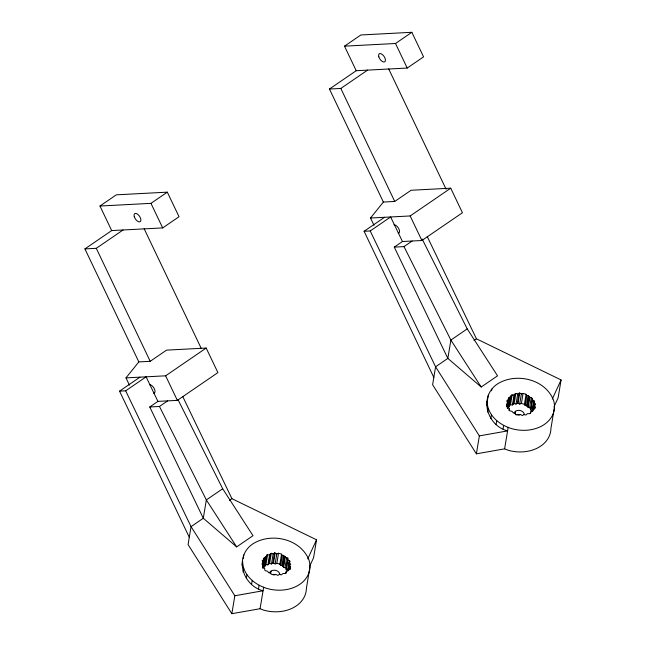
<?xml version="1.0" encoding="UTF-8"?>
<svg xmlns="http://www.w3.org/2000/svg" width="646" height="646" viewBox="0 0 646 646"><rect width="100%" height="100%" fill="white"/><g stroke="black" fill="none" stroke-linecap="round" stroke-linejoin="round"><path stroke-width="0.97" d="M287.866 570.628L286.154 569.788L287.85 558.209L285.217 557.062L283.602 555.366L282.342 555.35L281.301 553.985L278.531 553.251L276.819 553.864L274.558 552.928L273.169 553.888L271.498 563.966L269.64 563.385L267.904 564.838L265.95 564.677L265.07 565.169L264.699 566.631L262.623 567.689L262.922 565.856M286.154 569.788L287.85 558.209M517.704 394.028L515.839 393.446L514.103 394.9L511.269 395.231L510.905 396.692L508.822 397.75L508.959 398.784L508.022 399.131L508.24 399.963L506.706 400.835L507.522 402.805L506.48 404.606L507.853 405.777L507.263 407.166L509.298 408.643L509.266 410.153L509.985 410.88L511.907 411.292L513.481 413.004L514.797 412.988L515.815 414.369L518.593 415.112L520.321 414.49L522.38 415.556L523.954 414.466L525.812 415.047L527.548 413.602L529.357 413.739L530.423 413.117L531.416 411.098L532.821 410.735L532.724 409.725L534.395 409.031L535.106 406.948L534.161 405.559L535.171 403.887L533.806 402.724L534.072 400.69L532.361 399.85L532.385 398.348L529.752 397.201L528.137 395.497L526.878 395.481L525.836 394.125L523.066 393.39L521.354 393.995L519.723 393.059L517.704 394.028L516.033 404.105L514.176 403.524L512.44 404.969L510.485 404.816L509.605 405.308L509.234 406.762L507.158 407.82M532.724 411.405L530.689 409.927L532.385 398.348M273.169 553.888L271.304 553.307L269.576 554.761L266.733 555.1L266.37 556.553L264.287 557.611L263.229 564.023M309.975 566.72L306.398 588.336A33.875 25.84 9.4 0 1 263.6 610.123L260.08 608.718L231.849 613.7L234.829 595.749L191.046 526.643L125.671 390.822L119.567 391.137L189.294 537.27M242 565.161L242.605 561.495C242.928 575.118 254.952 584.945 267.178 588.506A33.875 25.84 9.4 0 0 308.933 559.912C300.56 538.788 271.207 532.134 252.764 543.916C233.917 556.763 242.339 585.421 263.051 590.759L234.829 595.749M243.259 558.532L243.865 554.874M243.041 571.968L243.647 568.302M246.312 578.485L246.917 574.827M251.577 584.275L252.182 580.617M258.489 588.942L259.094 585.276M262.583 564.491L262.882 562.658M263.188 560.825L263.487 558.992L264.424 558.645L264.287 557.611M262.534 565.412L262.987 562.666L262.171 560.696L263.705 559.824L263.487 558.992M262.647 566.235L263.705 559.824M262.865 568.383L264.424 558.645M263.859 567.309L265.587 556.682M264.699 566.631L266.37 556.553M265.07 565.169L266.733 555.1M265.95 564.677L267.614 554.607M260.08 608.718L263.657 587.101M267.904 564.838L269.576 554.761M268.647 563.837L270.319 553.759M269.64 563.385L271.304 553.307M270.617 573.632L271.037 571.104M271.498 563.966L272.887 563.005L274.558 552.928M286.186 568.286L283.546 567.14L281.939 565.436L280.671 565.42L279.629 564.063L276.859 563.328L275.148 563.934L273.516 562.997L275.188 552.928M275.148 563.934L276.819 553.864M276.859 563.328L278.531 553.251M279.855 564.362L281.527 554.284M280.671 565.42L282.342 555.35M281.939 565.436L283.602 555.366M282.568 566.421L284.24 556.343M283.303 566.502L284.967 556.432M283.546 567.14L285.217 557.062M285.056 567.463L286.727 557.393M285.96 573.333L286.259 571.5L288.286 570.596L288.189 569.586L289.86 568.892L290.571 566.808L289.626 565.42L290.7 564.241L289.271 562.585L289.852 561.188L287.825 559.711M287.518 570.458L289.182 560.381M287.906 570.83L289.271 562.585M288.342 570.345L289.101 565.767M289.4 563.934L289.852 561.188M288.867 570.006L289.626 565.42M290.119 569.554L290.571 566.808M182.705 396.442L231.914 498.672L316.548 539.798L313.576 557.756L309.805 565.944M554.51 406.859L550.933 428.476A33.875 25.84 9.4 0 1 508.136 450.254L504.615 448.849L476.385 453.839L479.356 435.888L435.582 366.783L370.206 230.953L364.102 231.276L433.821 377.409M479.356 435.888L507.586 430.898C486.818 425.585 478.565 396.838 497.299 384.047C515.742 372.266 545.095 378.927 553.469 400.052A33.875 25.84 9.4 0 1 511.713 428.637C499.487 425.084 487.464 415.257 487.141 401.634M488.4 395.005L486.535 405.3M487.577 412.108L488.182 408.442M491.558 390.838L491.864 389.013M490.847 418.624L491.453 414.958M496.112 424.414L496.717 420.748M503.024 429.081L503.63 425.415M506.811 406.455L507.118 404.622M507.417 402.797L507.724 400.964M506.916 406.471L507.522 402.805M507.183 406.374L508.24 399.963M507.457 405.995L507.764 404.162M508.063 402.329L508.822 397.75M507.441 407.941L508.959 398.784M507.401 408.522L507.853 405.777M508.45 406.899L510.122 396.822M508.394 407.448L510.057 397.371M509.234 406.762L510.905 396.692M509.605 405.308L511.269 395.231M508.991 410.476L509.298 408.643M510.485 404.816L512.149 394.738M504.615 448.849L508.192 427.232M512.44 404.969L514.103 394.9M513.182 403.968L514.854 393.899M514.176 403.524L515.839 393.446M515.153 413.771L515.573 411.244M516.033 404.105L517.422 403.144L519.093 393.067M530.721 408.417L528.081 407.279L526.474 405.575L525.206 405.559L524.164 404.202L521.395 403.467L519.683 404.073L518.052 403.136L519.723 393.059M519.683 404.073L521.354 393.995M521.395 403.467L523.066 393.39M524.39 404.501L526.062 394.423M525.206 405.559L526.878 395.481M526.474 405.575L528.137 395.497M527.104 406.552L528.775 396.483M527.839 406.641L529.502 396.563M528.081 407.279L529.752 397.201M529.591 407.602L531.262 397.524M530.689 409.927L532.361 399.85M530.495 413.472L530.794 411.639M532.054 410.598L533.717 400.52M532.441 410.969L533.806 402.724M532.417 411.559L532.724 409.725M533.023 409.572L533.33 407.739M533.636 405.906L534.387 401.327M533.402 410.137L534.161 405.559M534.872 405.72L535.171 403.887M534.799 408.781L535.106 406.948M427.24 236.581L476.441 338.811L561.083 379.937L558.112 397.896L553.921 406.996M286.259 571.5L285.887 572.978L284.821 573.608L283.013 573.462L281.276 574.908L279.419 574.334L277.845 575.416L275.785 574.351L274.057 574.972L271.28 574.229L270.262 572.857L268.946 572.865L267.371 571.161L265.449 570.741L264.731 570.014L264.763 568.504L263.051 567.664L263.318 565.638L261.888 563.99L262.987 562.666M307.746 558.919L316.548 539.798M552.282 399.058L561.083 379.937M129.466 385.161L125.994 377.886L138.833 361.905L150.211 361.308L166.555 350.124L206.187 348.049L217.904 372.605L177.351 400.367L157.923 401.384L149.751 406.98L203.304 518.253L236.662 546.887L253.006 535.695L222.684 488.747L178.062 399.777M374.002 225.301L370.529 218.025L383.369 202.045L394.738 201.447L411.082 190.263L450.722 188.188L462.439 212.744L421.886 240.506L402.458 241.523L394.286 247.119L447.84 358.393L481.197 387.019L497.541 375.835L467.22 328.879L422.145 239.012M111.685 230.582L99.968 206.026L116.312 194.834L167.314 192.161L179.031 216.717L162.687 227.909L111.685 230.582L84.917 248.904L138.833 361.905M356.221 70.713L344.504 46.157L360.848 34.973L411.849 32.3L423.566 56.856L407.222 68.048L356.221 70.713L329.452 89.035L383.369 202.045M99.968 206.026L150.97 203.353L167.314 192.161M84.917 248.904L96.286 248.306L123.055 229.984M344.504 46.157L395.505 43.492L411.849 32.3M329.452 89.035L340.822 88.445L367.59 70.123M119.567 391.137L139.996 377.151M125.671 390.822L146.101 376.836L157.923 401.384M364.102 231.276L384.531 217.29M370.206 230.953L390.636 216.967L402.458 241.523M125.994 377.886L165.634 375.81L206.187 348.049M370.529 218.025L410.17 215.95L450.722 188.188M149.751 406.98L159.465 406.471L167.637 400.875M394.286 247.119L404 246.61L412.172 241.015M222.684 488.747L206.34 499.931L203.304 518.253L191.046 526.643L188.075 544.594L231.849 613.7M467.22 328.879L450.876 340.071L447.84 358.393L435.582 366.783L432.61 384.733L476.385 453.839M229.459 500.351L231.914 498.672M473.994 340.49L476.441 338.811M398.267 233.327L398.881 233.101A4.877 2.471 55.6 0 0 398.792 228.757A4.877 2.471 55.6 0 0 394.738 224.889L393.971 224.824M517.422 403.144L518.052 403.136M272.887 563.005L273.516 562.997M149.436 384.685L150.203 384.75A4.877 2.471 55.6 0 1 154.257 388.617A4.877 2.471 55.6 0 1 154.346 392.962L153.603 393.18M481.197 387.019L450.876 340.071L404 246.61M236.662 546.887L206.34 499.931L159.465 406.471M395.505 43.492L407.222 68.048M388.682 68.888L446.111 189.254M410.17 215.95L421.886 240.506M340.822 88.445L394.738 201.447M150.97 203.353L162.687 227.909M144.147 228.749L201.148 348.21M165.634 375.81L177.351 400.367M96.286 248.306L150.211 361.308M515.944 414.91A5.168 3.941 9.4 0 1 519.852 414.813M269.681 572.776A5.168 3.941 9.4 0 1 275.358 570.313A5.168 3.941 9.4 0 1 279.766 574.585M272.66 574.472A5.168 3.941 9.4 0 1 275.317 574.682M514.216 412.915A5.168 3.941 9.4 0 1 519.893 410.452A5.168 3.941 9.4 0 1 524.302 414.724M134.287 216.693A4.877 2.471 55.6 0 0 140.158 221.731A4.877 2.471 55.6 0 0 138.002 214.537A4.877 2.471 55.6 0 0 134.287 216.693M378.822 56.832A4.877 2.471 55.6 0 0 384.693 61.871A4.877 2.471 55.6 0 0 382.537 54.676A4.877 2.471 55.6 0 0 378.822 56.832"/></g></svg>
